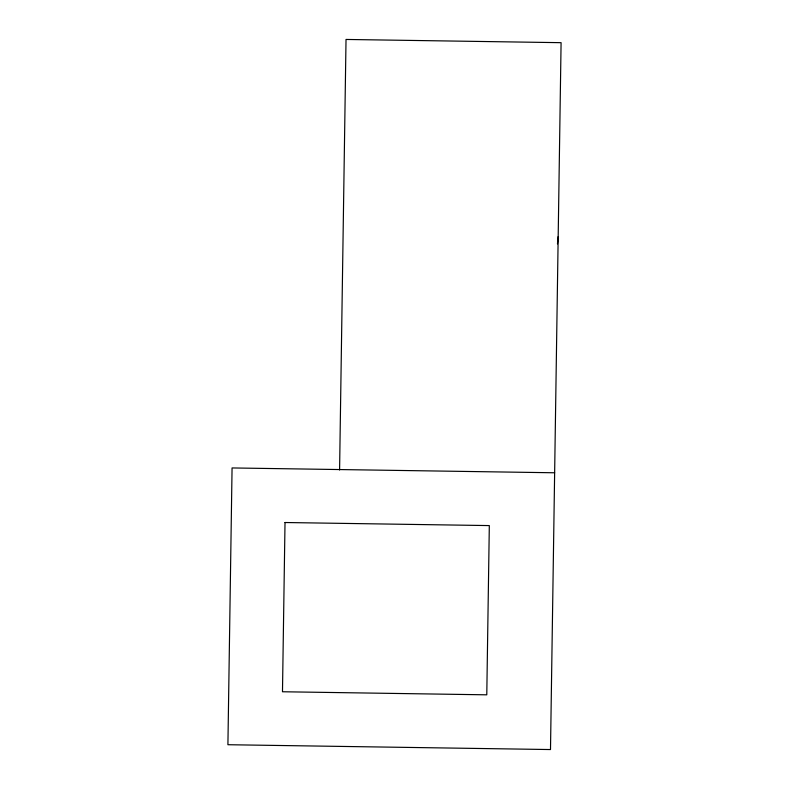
<?xml version="1.0" encoding="UTF-8"?>
<svg xmlns="http://www.w3.org/2000/svg" width="789" height="789" viewBox="0 0 789 789"><rect width="100%" height="100%" fill="white"/><g stroke="black" fill="none" stroke-linecap="round" stroke-linejoin="round"><path stroke-width="1.18" d="M339.586 470.017L346.026 39.45L561.087 42.675L550.495 749.55L227.913 744.717L232.065 467.946L554.647 472.779M557.468 243.9L558.178 236.542M285.016 522.515L282.482 691.756L486.783 694.823L489.318 525.582L285.016 522.515"/></g></svg>
